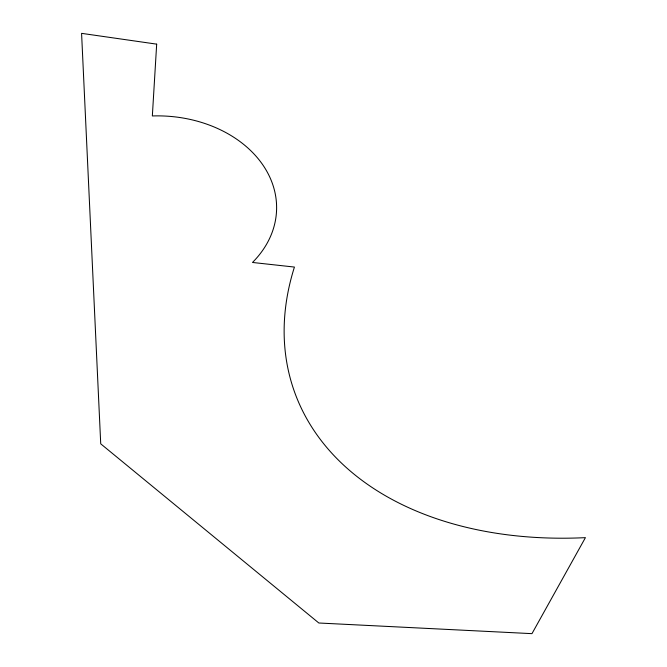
<?xml version="1.0" encoding="UTF-8"?>
<svg xmlns="http://www.w3.org/2000/svg" width="667" height="667" viewBox="0 0 667 667"><rect width="100%" height="100%" fill="white"/><g stroke="black" fill="none" stroke-linecap="round" stroke-linejoin="round"><path stroke-width="1" d="M156.678 44.147L152.343 115.958A117.851 90.779 1.2 0 1 262.915 165.032A117.851 90.779 1.2 0 1 252.493 262.464L294.43 267.067A377.889 256.712 -19.4 0 0 585.418 537.644L531.966 633.65L318.843 623.003L100.725 443.83L81.582 33.35L156.678 44.147"/></g></svg>
